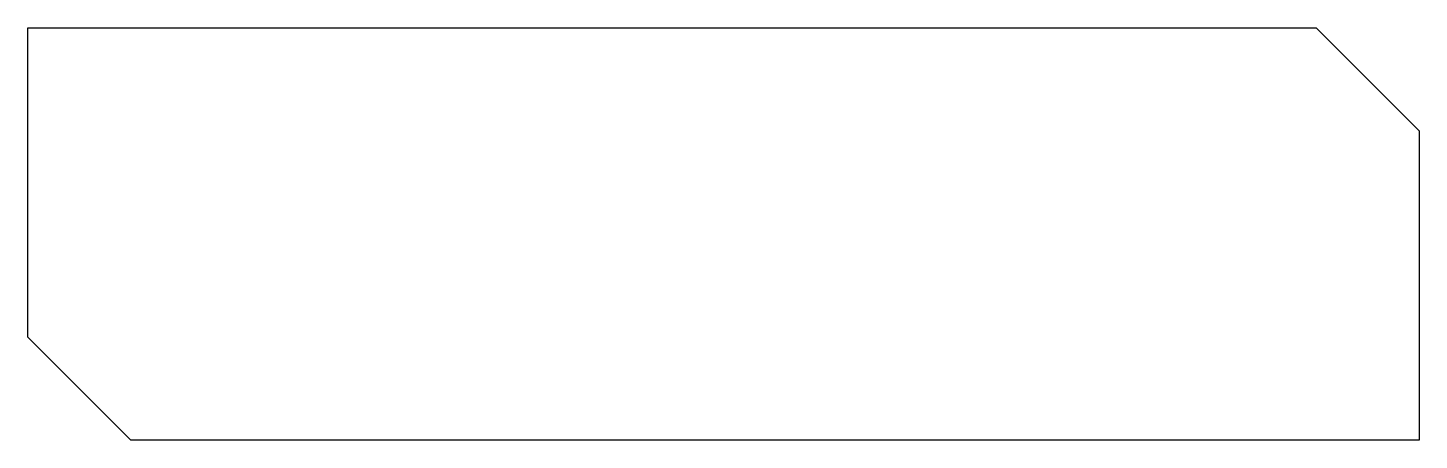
# Model space of a CAD drawing. Header units: millimetres. Extents: x 0 to 135, y -20 to 20.
import ezdxf

# ---------------------------------------------------------------- set-up
doc = ezdxf.new("R2010")
doc.units = ezdxf.units.MM
doc.header["$LTSCALE"] = 10
doc.layers.add('MEMBERS', color=5, linetype='Continuous')

msp = doc.modelspace()

# ---------------------------------------------------------------- linework, layer by layer
at = {"layer": 'MEMBERS', "color": 3, "linetype": 'Continuous'}
for p, q in [((0, -10), (0, 20)), ((0, 20), (125, 20)), ((125, 20), (135, 10)), ((135, 10), (135, -20)), ((10, -20), (0, -10)), ((135, -20), (10, -20))]:
    msp.add_line(p, q, dxfattribs=at)

doc.saveas('drawing.dxf')
